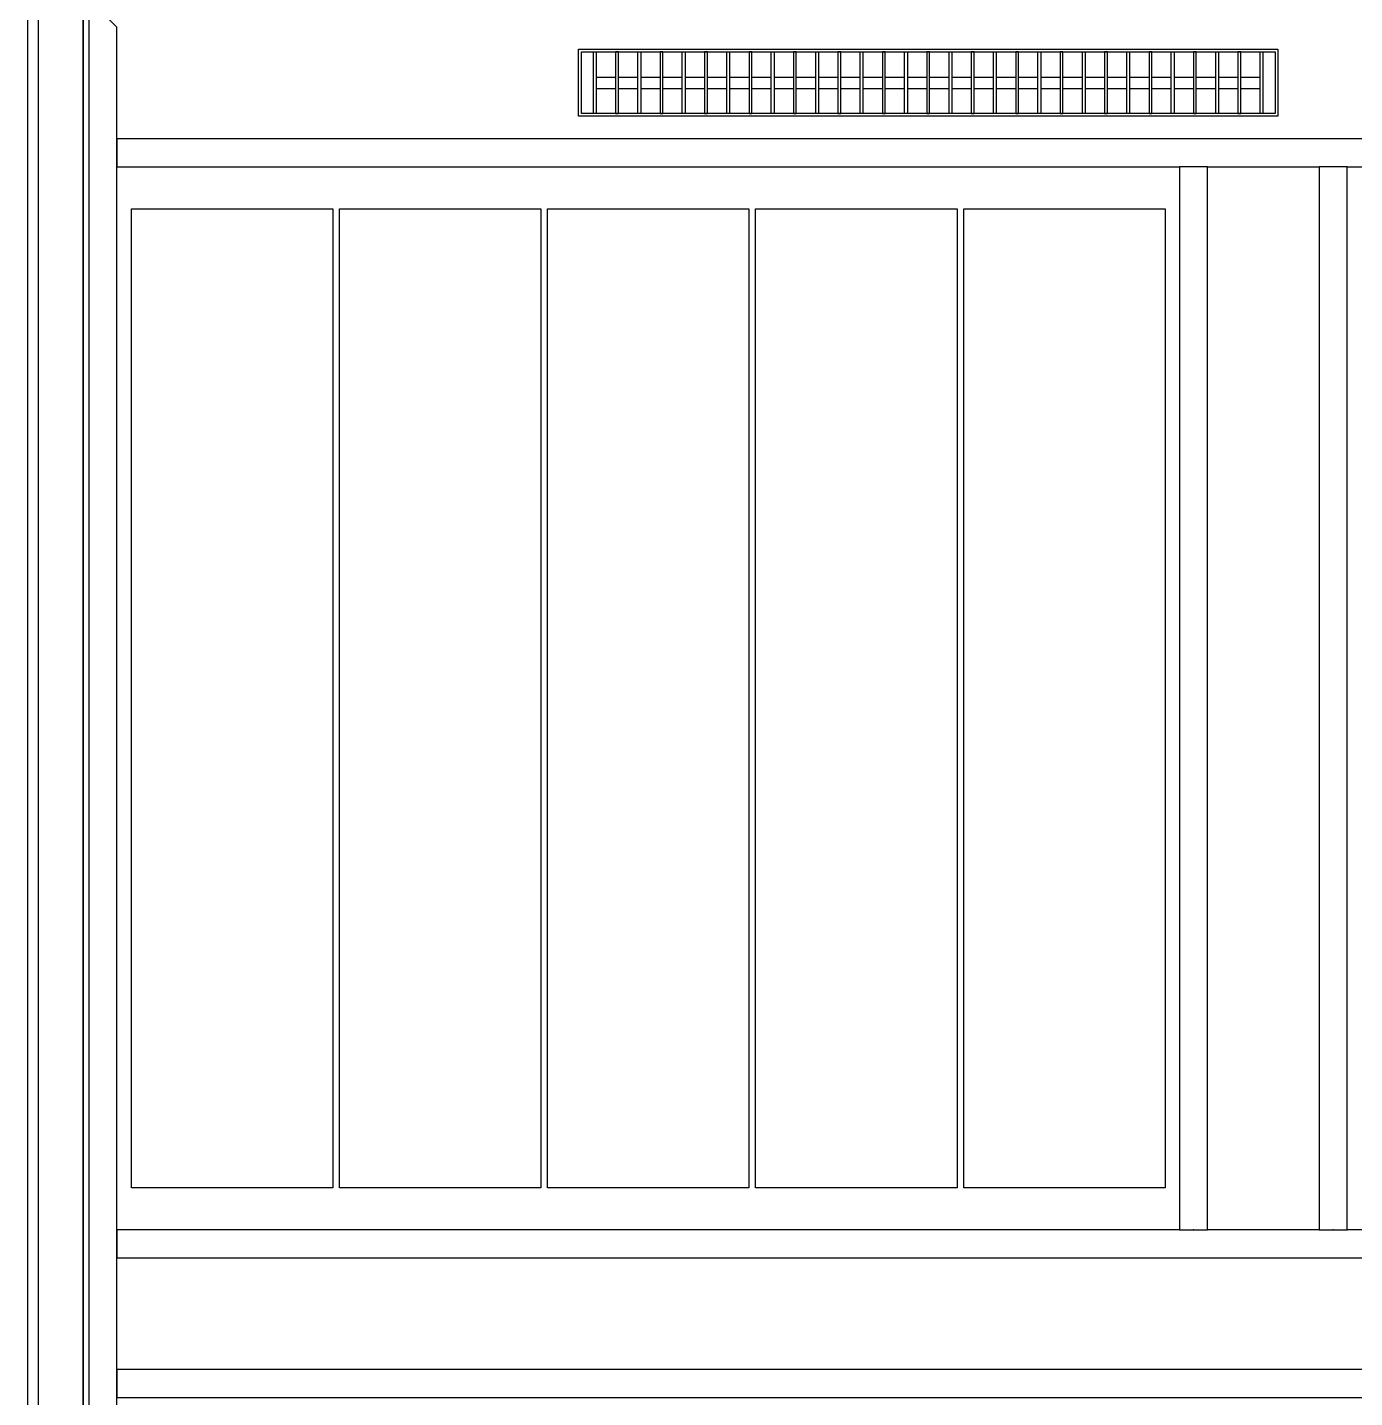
# Model space of a CAD drawing. Header units: millimetres. Extents: x -853432 to -773672, y -18171 to 22484.
# Drawn here: x -784692 to -782320, y -521 to 1928 of the extents above; entities that cross this region are included whole.
import ezdxf
from ezdxf.xclip import XClip

# ---------------------------------------------------------------- set-up
doc = ezdxf.new("R2010")
doc.units = ezdxf.units.MM
doc.header["$XCLIPFRAME"] = 0
for name, color, linetype in [('000 - WIPEOUT', 250, 'Continuous'), ('001 - ASCESSORIES', 251, 'Continuous'), ('A04_TUBE SERIES', 2, 'Continuous'), ('A11_ALU.SOLID SHEET', 2, 'Continuous')]:
    doc.layers.add(name, color=color, linetype=linetype)
doc.layers.add('I-WALL-E', color=2, linetype='Continuous', lineweight=35)

# ---------------------------------------------------------------- blocks, each defined once
blk = doc.blocks.new('*U1536')
blk.add_lwpolyline([(0, -10), (10115, -10), (10115, 10), (0, 10)], close=True)
blk = doc.blocks.new('*U1697')
at = {"rotation": 270}
blk.add_blockref('*U1536', (-40000, 2515), dxfattribs=at)
blk = doc.blocks.new('*U1124')
blk.add_attdef('EXTR.OVL-LENGTH_', (-25, -59.1), '', height=5)
blk.add_wipeout([(-25, 25), (25, -25), (25, 6323.5), (-25, 6323.5)]).dxf.layer = '000 - WIPEOUT'
at = {"layer": 'A04_TUBE SERIES', "color": 0}
blk.add_lwpolyline([(-25, 25), (25, -25), (25, 6323.5), (-25, 6323.5)], close=True, dxfattribs=at)
blk = doc.blocks.new('*U1135')
blk.add_attdef('EXTR.OVL-LENGTH_', (-25, -59.1), '', height=5)
blk.add_wipeout([(-25, 0), (25, 0), (25, 6298.5), (-25, 6298.5)]).dxf.layer = '000 - WIPEOUT'
at = {"layer": 'A04_TUBE SERIES', "color": 0}
blk.add_lwpolyline([(-25, 0), (25, 0), (25, 6298.5), (-25, 6298.5)], close=True, dxfattribs=at)
blk = doc.blocks.new('*U1110')
blk.add_attdef('EXTR.OVL-LENGTH_', (-25, -59.1), '', height=5)
blk.add_wipeout([(-25, 0), (25, 0), (25, 1900), (-25, 1900)]).dxf.layer = '000 - WIPEOUT'
blk.add_point((0, 0))
at = {"layer": 'A04_TUBE SERIES', "color": 0}
blk.add_lwpolyline([(-25, 0), (25, 0), (25, 1900), (-25, 1900)], close=True, dxfattribs=at)
blk = doc.blocks.new('*U1140')
blk.add_attdef('EXTR.OVL-LENGTH_', (-25, -59.1), '', height=5)
blk.add_wipeout([(-25, 0), (25, 0), (25, 6298.5), (-25, 6298.5)]).dxf.layer = '000 - WIPEOUT'
at = {"layer": 'A04_TUBE SERIES', "color": 0}
blk.add_lwpolyline([(-25, 0), (25, 0), (25, 6298.5), (-25, 6298.5)], close=True, dxfattribs=at)
blk = doc.blocks.new('*U1141')
blk.add_attdef('EXTR.OVL-LENGTH_', (-25, -59.1), '', height=5)
blk.add_wipeout([(-25, 25), (25, -25), (25, 4675), (-25, 4625)]).dxf.layer = '000 - WIPEOUT'
blk.add_point((0, 0))
at = {"layer": 'A04_TUBE SERIES', "color": 0}
blk.add_lwpolyline([(-25, 25), (25, -25), (25, 4675), (-25, 4625)], close=True, dxfattribs=at)
blk = doc.blocks.new('*U1258')
at = {"color": 6}
blk.add_point((-37.5, 0), dxfattribs=at)
at = {"color": 3}
blk.add_wipeout([(-875, -564), (875, -564), (875, -924), (-875, -924)], dxfattribs=at).dxf.layer = '000 - WIPEOUT'
at = {"layer": 'A11_ALU.SOLID SHEET', "color": 0, "linetype": 'ByBlock'}
blk.add_lwpolyline([(875, -924), (-875, -924), (-875, -564), (875, -564)], close=True, dxfattribs=at)
at = {"color": 3}
blk.add_wipeout([(-875, -192), (875, -192), (875, -552), (-875, -552)], dxfattribs=at).dxf.layer = '000 - WIPEOUT'
at = {"layer": 'A11_ALU.SOLID SHEET', "color": 0, "linetype": 'ByBlock'}
blk.add_lwpolyline([(875, -552), (-875, -552), (-875, -192), (875, -192)], close=True, dxfattribs=at)
at = {"color": 3}
blk.add_wipeout([(-875, 180), (875, 180), (875, -180), (-875, -180)], dxfattribs=at).dxf.layer = '000 - WIPEOUT'
at = {"layer": 'A11_ALU.SOLID SHEET', "color": 0, "linetype": 'ByBlock'}
blk.add_lwpolyline([(875, -180), (-875, -180), (-875, 180), (875, 180)], close=True, dxfattribs=at)
at = {"color": 3}
blk.add_wipeout([(-875, 552), (875, 552), (875, 192), (-875, 192)], dxfattribs=at).dxf.layer = '000 - WIPEOUT'
at = {"layer": 'A11_ALU.SOLID SHEET', "color": 0, "linetype": 'ByBlock'}
blk.add_lwpolyline([(875, 192), (-875, 192), (-875, 552), (875, 552)], close=True, dxfattribs=at)
at = {"color": 3}
blk.add_wipeout([(-875, 924), (875, 924), (875, 564), (-875, 564)], dxfattribs=at).dxf.layer = '000 - WIPEOUT'
at = {"layer": 'A11_ALU.SOLID SHEET', "color": 0, "linetype": 'ByBlock'}
blk.add_lwpolyline([(875, 564), (-875, 564), (-875, 924), (875, 924)], close=True, dxfattribs=at)
blk = doc.blocks.new('*U1351')
at = {"color": 1}
blk.add_wipeout([(625, -60), (-625, -60), (-625, 60), (625, 60)], dxfattribs=at).dxf.layer = '000 - WIPEOUT'
at = {"layer": '001 - ASCESSORIES', "color": 0}
blk.add_lwpolyline([(625, -60), (-625, -60), (-625, 60), (625, 60)], close=True, dxfattribs=at)
at = {"layer": '001 - ASCESSORIES'}
for points in [[(620, -55), (-620, -55), (-620, 55), (620, 55)], [(-593.5, -55), (-598.5, -55), (-598.5, 55), (-593.5, 55)], [(-558.8, -55), (-553.8, -55), (-553.8, 55), (-558.8, 55)], [(-514, -55), (-519, -55), (-519, 55), (-514, 55)], [(-479.3, -55), (-474.3, -55), (-474.3, 55), (-479.3, 55)], [(-434.6, -55), (-439.6, -55), (-439.6, 55), (-434.6, 55)], [(-399.8, -55), (-394.8, -55), (-394.8, 55), (-399.8, 55)], [(-355.1, -55), (-360.1, -55), (-360.1, 55), (-355.1, 55)], [(-320.4, -55), (-315.4, -55), (-315.4, 55), (-320.4, 55)], [(-275.6, -55), (-280.6, -55), (-280.6, 55), (-275.6, 55)], [(-240.9, -55), (-235.9, -55), (-235.9, 55), (-240.9, 55)], [(-196.2, -55), (-201.2, -55), (-201.2, 55), (-196.2, 55)], [(-161.4, -55), (-156.4, -55), (-156.4, 55), (-161.4, 55)], [(-116.7, -55), (-121.7, -55), (-121.7, 55), (-116.7, 55)], [(-82, -55), (-77, -55), (-77, 55), (-82, 55)], [(-37.2, -55), (-42.2, -55), (-42.2, 55), (-37.2, 55)], [(-2.5, -55), (2.5, -55), (2.5, 55), (-2.5, 55)], [(42.2, -55), (37.2, -55), (37.2, 55), (42.2, 55)], [(77, -55), (82, -55), (82, 55), (77, 55)], [(121.7, -55), (116.7, -55), (116.7, 55), (121.7, 55)], [(156.4, -55), (161.4, -55), (161.4, 55), (156.4, 55)], [(201.2, -55), (196.2, -55), (196.2, 55), (201.2, 55)], [(235.9, -55), (240.9, -55), (240.9, 55), (235.9, 55)], [(280.6, -55), (275.6, -55), (275.6, 55), (280.6, 55)], [(315.4, -55), (320.4, -55), (320.4, 55), (315.4, 55)], [(360.1, -55), (355.1, -55), (355.1, 55), (360.1, 55)], [(394.8, -55), (399.8, -55), (399.8, 55), (394.8, 55)], [(439.6, -55), (434.6, -55), (434.6, 55), (439.6, 55)], [(474.3, -55), (479.3, -55), (479.3, 55), (474.3, 55)], [(519, -55), (514, -55), (514, 55), (519, 55)], [(553.8, -55), (558.8, -55), (558.8, 55), (553.8, 55)], [(598.5, -55), (593.5, -55), (593.5, 55), (598.5, 55)]]:
    blk.add_lwpolyline(points, close=True, dxfattribs=at)
for points in [[(-593.5, 10), (-558.8, 10)], [(-553.8, 10), (-519, 10)], [(-514, 10), (-479.3, 10)], [(-474.3, 10), (-439.6, 10)], [(-434.6, 10), (-399.8, 10)], [(-394.8, 10), (-360.1, 10)], [(-355.1, 10), (-320.4, 10)], [(-315.4, 10), (-280.6, 10)], [(-275.6, 10), (-240.9, 10)], [(-235.9, 10), (-201.2, 10)], [(-196.2, 10), (-161.4, 10)], [(-156.4, 10), (-121.7, 10)], [(-116.7, 10), (-82, 10)], [(-77, 10), (-42.2, 10)], [(-37.2, 10), (-2.5, 10)], [(2.5, 10), (37.2, 10)], [(42.2, 10), (77, 10)], [(82, 10), (116.7, 10)], [(121.7, 10), (156.4, 10)], [(161.4, 10), (196.2, 10)], [(201.2, 10), (235.9, 10)], [(240.9, 10), (275.6, 10)], [(280.6, 10), (315.4, 10)], [(320.4, 10), (355.1, 10)], [(360.1, 10), (394.8, 10)], [(399.8, 10), (434.6, 10)], [(439.6, 10), (474.3, 10)], [(479.3, 10), (514, 10)], [(519, 10), (553.8, 10)], [(558.8, 10), (593.5, 10)], [(-593.5, -10), (-558.8, -10)], [(-553.8, -10), (-519, -10)], [(-514, -10), (-479.3, -10)], [(-474.3, -10), (-439.6, -10)], [(-434.6, -10), (-399.8, -10)], [(-394.8, -10), (-360.1, -10)], [(-355.1, -10), (-320.4, -10)], [(-315.4, -10), (-280.6, -10)], [(-275.6, -10), (-240.9, -10)], [(-235.9, -10), (-201.2, -10)], [(-196.2, -10), (-161.4, -10)], [(-156.4, -10), (-121.7, -10)], [(-116.7, -10), (-82, -10)], [(-77, -10), (-42.2, -10)], [(-37.2, -10), (-2.5, -10)], [(2.5, -10), (37.2, -10)], [(42.2, -10), (77, -10)], [(82, -10), (116.7, -10)], [(121.7, -10), (156.4, -10)], [(161.4, -10), (196.2, -10)], [(201.2, -10), (235.9, -10)], [(240.9, -10), (275.6, -10)], [(280.6, -10), (315.4, -10)], [(320.4, -10), (355.1, -10)], [(360.1, -10), (394.8, -10)], [(399.8, -10), (434.6, -10)], [(439.6, -10), (474.3, -10)], [(479.3, -10), (514, -10)], [(519, -10), (553.8, -10)], [(558.8, -10), (593.5, -10)]]:
    blk.add_lwpolyline(points, dxfattribs=at)
blk = doc.blocks.new('*U1696')
blk.add_blockref('*U1351', (-38399.5, -1750))
at = {"layer": 'A11_ALU.SOLID SHEET', "linetype": 'ByBlock'}
for name, p, rotation in [('*U1141', (-39875, -1625.5), 180), ('*U1258', (-38900, -2850.5), 90)]:
    blk.add_blockref(name, p, dxfattribs=dict(at, rotation=rotation))
at = {"layer": 'A11_ALU.SOLID SHEET', "linetype": 'ByBlock', "rotation": 90}
for name, p in [('*U1124', (-33526.5, -1875.5)), ('*U1140', (-33551.5, -3825.5)), ('*U1135', (-33551.5, -4075.5))]:
    blk.add_blockref(name, p, dxfattribs=at)
at = {"layer": 'A11_ALU.SOLID SHEET', "linetype": 'ByBlock'}
for p in [(-37925.5, -3800.5), (-37675.5, -3800.5)]:
    blk.add_blockref('*U1110', p, dxfattribs=at)

msp = doc.modelspace()

# ---------------------------------------------------------------- linework, layer by layer
at = {"layer": 'I-WALL-E'}
for p, q in [((-784592.4, 6344), (-784592.4, -3771)), ((-784572.4, -3771), (-784572.4, 6344))]:
    msp.add_line(p, q, dxfattribs=at)

# ---------------------------------------------------------------- next in the draw order: block references
at = {"layer": 'A11_ALU.SOLID SHEET'}
ref = msp.add_blockref('*U1697', (-744682.4, 3579), dxfattribs=at)
XClip(ref).set_block_clipping_path([(-104690.1238047112, -9620.0029952966), (-34092.6543255156, 14392.9971737705)])

# ---------------------------------------------------------------- next in the draw order: block references
ref = msp.add_blockref('*U1696', (-744682.4, 3579))
XClip(ref).set_block_clipping_path([(-104690.1238047112, -9620.0029952966), (-34092.6543255156, 14392.9971737705)])

doc.saveas('drawing.dxf')
